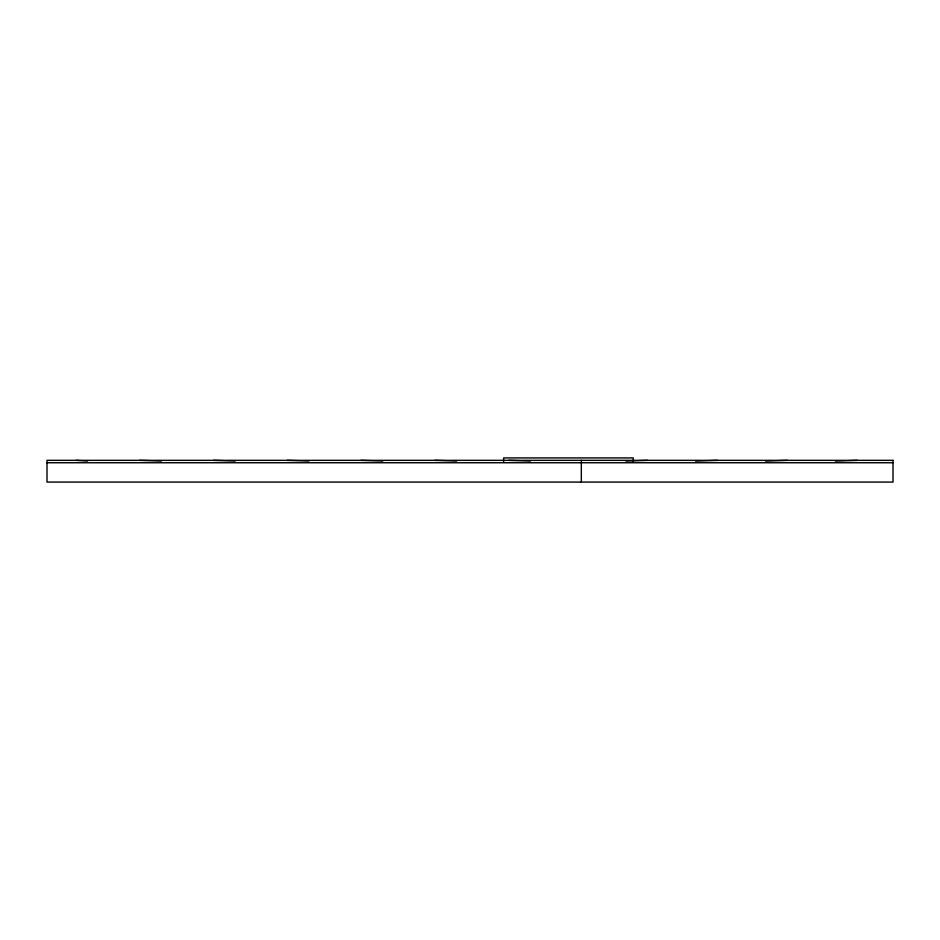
<?xml version="1.0" encoding="UTF-8"?>
<svg xmlns="http://www.w3.org/2000/svg" width="940" height="940" viewBox="0 0 940 940"><rect width="100%" height="100%" fill="white"/><g stroke="black" fill="none" stroke-linecap="round" stroke-linejoin="round"><path stroke-width="1.41" d="M625.97 461.082L647.531 460.341M695.6 461.094L717.455 460.341M765.513 461.094L787.368 460.341M835.437 461.094L857.28 460.341M47 462.75L893 462.75M508.646 460.341L530.477 461.047M434.844 460.341L456.558 461.047M361.042 460.341L382.756 461.047M287.24 460.341L308.954 461.047M213.439 460.341L235.153 461.047M139.637 460.341L161.351 461.047M87.561 461.047L75.987 460.341M633.278 461.775L633.278 457.921L503.617 457.921L503.617 461.775M581.331 460.341L581.331 482.079M893 460.341L47 460.341L47 482.079L893 482.079L893 460.341"/></g></svg>
